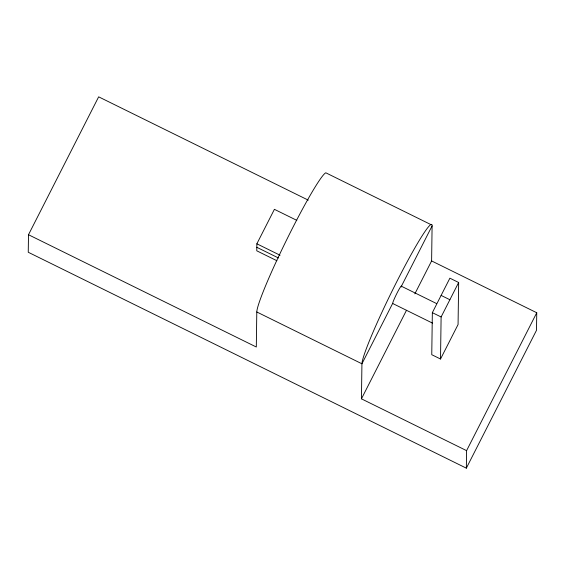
<?xml version="1.0" encoding="UTF-8"?>
<svg xmlns="http://www.w3.org/2000/svg" width="565" height="565" viewBox="0 0 565 565"><rect width="100%" height="100%" fill="white"/><g stroke="black" fill="none" stroke-linecap="round" stroke-linejoin="round"><path stroke-width="0.85" d="M308.271 200.144L98.656 96.834L28.497 234.729L28.25 252.251L466.344 468.166L536.503 330.271L536.75 312.749L431.611 260.931L432.098 225.894A78.387 6.102 -63.8 0 0 397.209 280.833A78.387 6.102 -63.8 0 0 361.932 363.796L361.445 398.834L466.591 450.651L466.344 468.166M296.83 220.378L274.406 209.325L256.863 243.805L256.771 250.811L276.871 260.719M430.954 224.616L325.807 172.798A78.387 6.102 -63.8 0 0 287.486 238.133A78.387 6.102 -63.8 0 0 256.793 311.972L256.305 347.009L28.497 234.729M432.345 312.657L431.759 354.7L440.523 359.015L458.067 324.543L458.653 282.5L449.888 278.178L432.345 312.657L441.11 316.972L440.523 359.015M432.098 225.894L401.404 286.229L436.604 303.582M361.445 398.834L406.489 310.291M414.865 293.835L431.611 260.931M441.11 316.972L458.653 282.5M466.591 450.651L536.75 312.749M441.117 295.417L449.881 299.733M432.529 323.131L392.633 303.462L361.932 363.796L256.793 311.972M256.863 243.805L280.056 255.232M256.821 247.308L278.467 257.979M392.774 303.624A9.796 0.763 -63.8 0 1 397.04 293.094A9.796 0.763 -63.8 0 1 401.242 286.978"/></g></svg>
